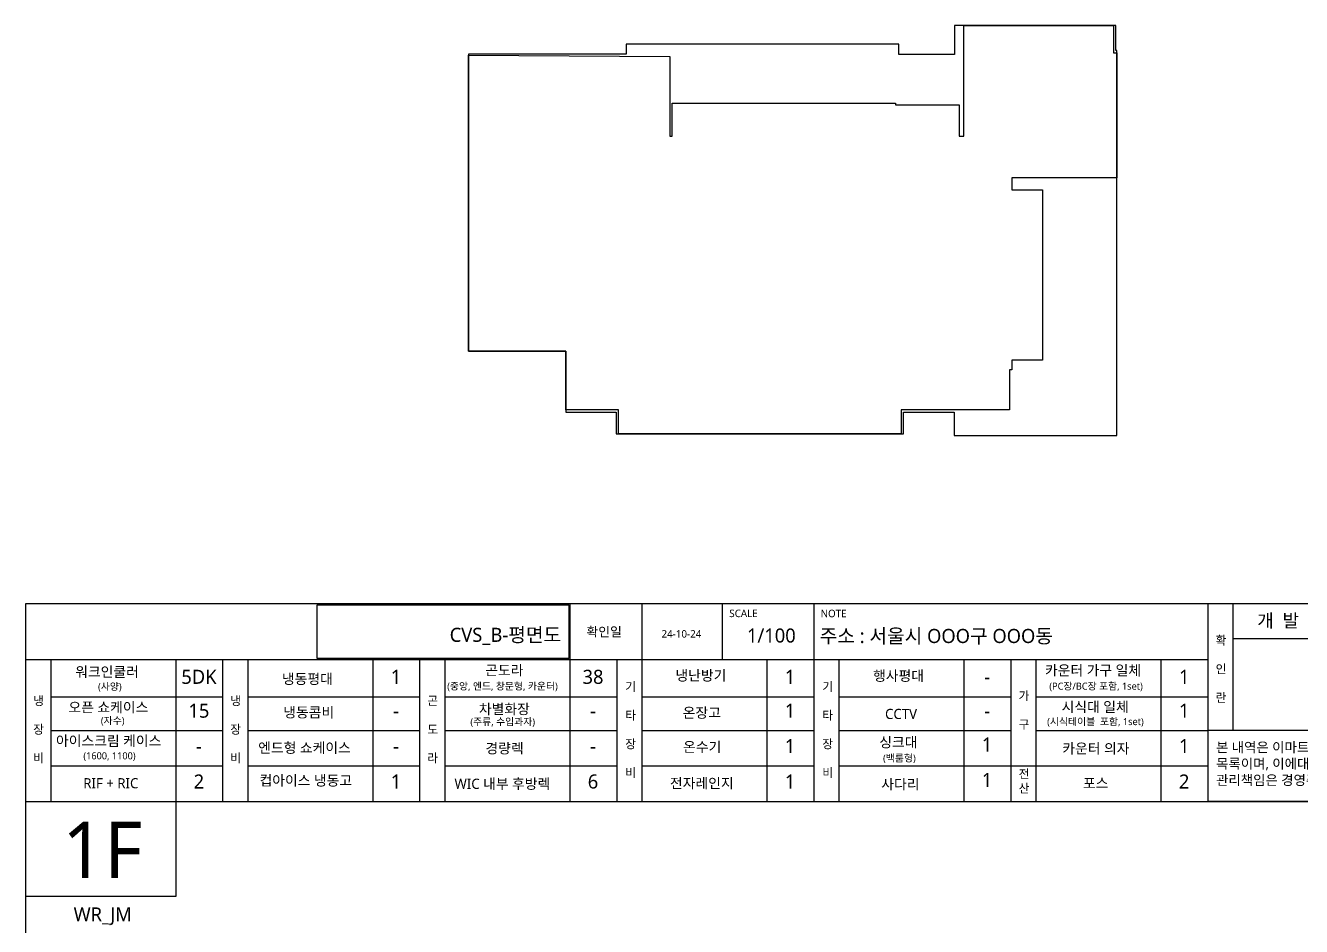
# Model space of a CAD drawing. Header units: millimetres. Extents: x 549809 to 590893, y -72589 to -33182.
# Drawn here: x 549809 to 577029, y -52404 to -33182 of the extents above; entities that cross this region are included whole.
import ezdxf
from ezdxf.enums import TextEntityAlignment as Align

# ---------------------------------------------------------------- set-up
doc = ezdxf.new("R2010")
doc.units = ezdxf.units.MM
for name, color, linetype in [('layout', 2, 'Continuous'), ('SHEET', 6, 'Continuous'), ('집기', 5, 'Continuous')]:
    doc.layers.add(name, color=color, linetype=linetype)
doc.styles.add('맑은고딕', font='malgun.ttf')

# ---------------------------------------------------------------- blocks, each defined once
blk = doc.blocks.new('도면FORM(50)_1')
at = {"layer": 'SHEET', "color": 7}
for p, q in [((235800, -84271), (215289, -84271)), ((221096, -84271), (221096, -84867)), ((221863, -84271), (221863, -84867)), ((222719, -84271), (222719, -84867)), ((223696, -84271), (223696, -84867)), ((227900, -84271), (227900, -85796)), ((228168, -84271), (228168, -85623)), ((235800, -84646), (228168, -84646)), ((227900, -84867), (215289, -84867)), ((215558, -84867), (215558, -86379)), ((216891, -84867), (216891, -86379)), ((217391, -84867), (217391, -86379)), ((217659, -84867), (217659, -86379)), ((218993, -84867), (218993, -86379)), ((218993, -84867), (218993, -86379)), ((219493, -84867), (219493, -86379)), ((219761, -84867), (219761, -86379)), ((221095, -84867), (221095, -86379)), ((221095, -84867), (221095, -86379)), ((221595, -84867), (221595, -86379)), ((221863, -84867), (221863, -86379)), ((223196, -84867), (223196, -86379)), ((223196, -84867), (223196, -86379)), ((223696, -84867), (223696, -86379)), ((223965, -84867), (223965, -86379)), ((225298, -84867), (225298, -86379)), ((225298, -84867), (225298, -86379)), ((225798, -84867), (225798, -86379)), ((226067, -84867), (226067, -86379)), ((227400, -84867), (227400, -86379)), ((227400, -84867), (227400, -86379)), ((227900, -84867), (227900, -86379)), ((215558, -85262), (217391, -85262)), ((217659, -85262), (219493, -85262)), ((219761, -85262), (220595, -85262)), ((219761, -85262), (221595, -85262)), ((221863, -85262), (223696, -85262)), ((221863, -85262), (223696, -85262)), ((223965, -85262), (225798, -85262)), ((223965, -85262), (225798, -85262)), ((226067, -85262), (227900, -85262)), ((226067, -85262), (227900, -85262)), ((215558, -85623), (217391, -85623)), ((217659, -85623), (219493, -85623)), ((219761, -85623), (220595, -85623)), ((219761, -85623), (221595, -85623)), ((221863, -85623), (223696, -85623)), ((221863, -85623), (223696, -85623)), ((223965, -85623), (225798, -85623)), ((223965, -85623), (225798, -85623)), ((226067, -85623), (227900, -85623)), ((226067, -85623), (227900, -85623)), ((232097, -85623), (227900, -85623)), ((215558, -86001), (217391, -86001)), ((217659, -86001), (219493, -86001)), ((219761, -86001), (220595, -86001)), ((219761, -86001), (221595, -86001)), ((221863, -86001), (223696, -86001)), ((221863, -86001), (223696, -86001)), ((223965, -86001), (225798, -86001)), ((223965, -86001), (225798, -86001)), ((225798, -86001), (227900, -86001)), ((225798, -86001), (227900, -86001)), ((215289, -86379), (232097, -86379)), ((216891, -86379), (216891, -87392)), ((232097, -86379), (227900, -86379)), ((216891, -87392), (215289, -87392))]:
    blk.add_line(p, q, dxfattribs=at)
at = {"layer": 'SHEET', "color": 7, "lineweight": 30}
blk.add_line((215289, -84271), (215289, -97806), dxfattribs=at)
at = {"layer": 'SHEET', "color": 7}
blk.add_lwpolyline([(218399, -84283), (221084, -84283), (221084, -84855), (218399, -84855)], close=True, dxfattribs=at)
at = {"layer": 'SHEET', "color": 7, "style": '맑은고딕'}
for s, height, p in [('SCALE', 80, (222796, -84413)), ('NOTE', 80, (223770, -84414)), ('개  발', 140, (228427, -84521)), ('확인일', 100, (221273, -84619)), ('곤도라', 108.3, (220192, -85034)), ('카운터 가구 일체', 108.3, (226163, -85035)), ('워크인쿨러', 108.3, (215819, -85051)), ('냉동평대', 108.3, (218024, -85126)), ('냉난방기', 108.3, (222221, -85090)), ('행사평대', 108.3, (224329, -85093)), ('(중앙, 엔드, 창문형, 카운터)', 75, (219787, -85187)), ('(PC장/BC장 포함, 1set)', 75, (226209, -85187)), ('오픈 쇼케이스', 108.3, (215747, -85429)), ('차별화장', 108.3, (220125, -85448)), ('시식대 일체', 108.3, (226340, -85425)), ('냉동콤비', 108.3, (218038, -85483)), ('온장고', 108.3, (222299, -85487)), ('CCTV', 108.3, (224457, -85500)), ('(주류, 수입과자)', 75, (220034, -85567)), ('(시식테이블  포함, 1set)', 75, (226186, -85565)), ('엔드형 쇼케이스', 108.3, (217771, -85861)), ('온수기', 108.3, (222303, -85852)), ('싱크대', 108.3, (224395, -85802)), ('경량렉', 108.3, (220195, -85867)), ('(백룸형)', 75, (224436, -85954)), ('카운터 의자', 108.3, (226348, -85869)), ('RIF + RIC', 108.3, (215905, -86239)), ('컵아이스 냉동고', 108.3, (217785, -86210)), ('WIC 내부 후방렉', 108.3, (219865, -86245)), ('전자레인지', 108.3, (222163, -86239)), ('사다리', 108.3, (224417, -86250)), ('포스', 108.3, (226568, -86239))]:
    blk.add_text(s, height=height, dxfattribs=at).set_placement(p)
at = {"layer": 'SHEET', "color": 7, "attachment_point": 1, "style": '맑은고딕'}
for s, width, insert, char_height in [('확\\P\\P인\\P\\P란', 228.81, (227983, -84616), 91.7), ('(사양)', 1711.86, (216063, -85116), 75), ('기\\P\\P타\\P\\P장\\P\\P비', 228.81, (221686, -85110), 91.7), ('기\\P\\P타\\P\\P장\\P\\P비', 228.81, (223788, -85110), 91.7), ('가\\P\\P구', 228.81, (225882, -85207), 91.7), ('냉\\P\\P장\\P\\P비', 228.81, (215371, -85260), 91.7), ('냉\\P\\P장\\P\\P비', 228.81, (217473, -85260), 91.7), ('곤\\P\\P도\\P\\P라', 228.81, (219575, -85260), 91.7), ('(자수)', 1711.86, (216093, -85480), 75), ('아이스크림 케이스', 1711.86, (215614, -85679), 108.3), ('(1600, 1100)', 1711.86, (215906, -85855), 75), ('전\\P산', 228.81, (225882, -86042), 91.7)]:
    blk.add_mtext_dynamic_manual_height_columns(s, width=width, gutter_width=4168, heights=[0], dxfattribs=dict(at, insert=insert, char_height=char_height))
at = {"layer": 'SHEET', "color": 7, "insert": (227988, -85749), "char_height": 105, "width": 4116.12, "attachment_point": 1, "style": '맑은고딕'}
blk.add_mtext('본 내역은 이마트24가 투자하여 경영주에게 대여하는 자산의 목록이며, 이에대한 소유권은 이마트24 본부에있고, 대여받은 자산의 관리책임은 경영주에게 있다.', dxfattribs=at)

msp = doc.modelspace()

# ---------------------------------------------------------------- linework, layer by layer
at = {"color": 1}
msp.add_lwpolyline([(559256.2, -40131.6), (561336.2, -40131.6), (561336.2, -41431.6), (562406.2, -41431.6), (562406.2, -41891.6), (568536.2, -41891.6), (568536.2, -41431.6), (569616.2, -41431.6), (569616.2, -41931.6), (573091.2, -41931.6), (573091.2, -33711.6), (573066.2, -33711.6), (573066.2, -33181.6), (569626.2, -33181.6), (569626.2, -33801.6), (568441.2, -33801.6), (568441.2, -33581.6), (562621.2, -33581.6), (562621.2, -33791.6), (559256.2, -33791.6)], close=True, dxfattribs=at)
at = {"color": 3}
msp.add_lwpolyline([(571501.2, -36687.6), (571501.2, -40322.6), (570851.2, -40322.6), (570851.2, -40528.6), (570801.2, -40528.6), (570801.2, -41381.6), (569666.2, -41381.6), (568486.2, -41381.6), (568486.2, -41891.6), (562456.2, -41891.6), (562456.2, -41381.6), (561336.2, -41381.6), (561336.2, -40131.6), (559256.2, -40131.6), (559256.2, -33811.6), (563551.2, -33841.6), (563551.2, -35541.6), (563601.2, -35541.6), (563601.2, -34836.6), (568366.2, -34836.6), (568366.2, -34871.6), (569726.2, -34871.6), (569726.2, -35541.6), (569826.2, -35541.6), (569826.2, -33181.6), (573016.2, -33181.6), (573016.2, -33761.6), (573091.2, -33761.6), (573091.2, -36431.6), (570851.2, -36431.6), (570851.2, -36687.6), (571501.2, -36687.6)], dxfattribs=at)

# ---------------------------------------------------------------- block references
at = {"layer": 'layout', "color": 3, "xscale": 1.999999999991999, "yscale": 1.999999999991999, "zscale": 1.999999999991999}
msp.add_blockref('도면FORM(50)_1', (119231.1, 123022.6), dxfattribs=at)

# ---------------------------------------------------------------- texts
at = {"layer": 'SHEET', "color": 7, "style": '맑은고딕'}
msp.add_text('CVS_B-평면도', height=300, dxfattribs=at).set_placement((561236.5, -46331.2), align=Align.RIGHT)
for s, height, p in [('24-10-24', 160, (563377, -46240.5)), ('1/100', 300, (565200.1, -46346)), ('주소 : 서울시 OOO구 OOO동', 300, (566749.8, -46356.1)), ('1F', 1200, (550594.9, -51370.3))]:
    msp.add_text(s, height=height, dxfattribs=at).set_placement(p)
for s, p in [('5DK', (553508.3, -47227.4)), ('1', (557711.9, -47227.4)), ('38', (561915.4, -47227.4)), ('1', (566119, -47227.4)), ('1', (574526.1, -47227.4)), ('-', (570322.6, -47227.4)), ('15', (553508.3, -47949.1)), ('-', (557711.9, -47949.1)), ('-', (561915.4, -47949.1)), ('1', (566119, -47949.1)), ('-', (570322.6, -47949.1)), ('1', (574526.1, -47949.1)), ('1', (566119, -48704.9)), ('1', (570322.6, -48670.8)), ('1', (574526.1, -48704.9)), ('-', (553508.3, -48704.9)), ('-', (557711.9, -48704.9)), ('-', (561915.4, -48704.9)), ('2', (553508.3, -49460.8)), ('1', (557711.9, -49460.8)), ('6', (561915.4, -49460.8)), ('1', (566119, -49460.8)), ('1', (570322.6, -49426.7)), ('2', (574526.1, -49460.8))]:
    msp.add_text(s, height=300, dxfattribs=at).set_placement(p, align=Align.CENTER)
at = {"layer": '집기', "color": 7, "style": '맑은고딕'}
msp.add_text('WR_JM', height=300, dxfattribs=at).set_placement((550836.1, -52296.3))

doc.saveas('drawing.dxf')
